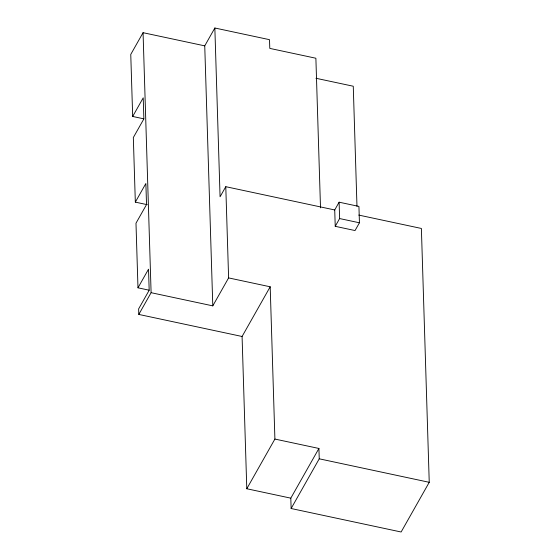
<?xml version="1.0" encoding="UTF-8"?>
<svg xmlns="http://www.w3.org/2000/svg" width="560" height="560" viewBox="0 0 560 560"><rect width="100%" height="100%" fill="white"/><g stroke="black" fill="none" stroke-linecap="round" stroke-linejoin="round"><path stroke-width="0.84" d="M320.509 207.865L315.882 58.24L269.787 48.391L269.514 39.676L214.851 28L204.743 45.857L143.059 32.69L130.76 54.425L132.678 116.459L143.787 118.832M132.678 116.459L143.22 97.825L143.871 118.902L133.329 137.536L135.331 202.132L147.287 204.687M135.331 202.132L145.873 183.498L146.524 204.582L135.982 223.216L137.984 287.812L149.086 290.185M137.984 287.812L148.526 269.178L149.177 290.255L138.635 308.889L138.803 314.433L242.081 336.483L270.193 286.79L228.606 277.907L212.793 305.865L151.102 292.691L138.803 314.433M334.726 209.958L335.23 226.324L355.047 230.552L359.436 222.789L358.932 206.423L339.115 202.188L334.726 209.958L225.785 186.69L220.073 196.784L214.851 28M335.23 226.324L339.619 218.554L339.115 202.188M274.904 439.061L318.92 448.462L290.808 498.155L246.792 488.754L274.904 439.061L270.193 286.79M358.771 215.089L421.386 228.459L429.24 482.307L401.128 532L291.13 508.515L319.242 458.815L318.92 448.462M315.952 78.267L353.262 86.233L356.979 206.283M339.619 218.554L359.436 222.789M319.242 458.815L429.24 482.307M290.808 498.155L291.13 508.515M242.081 336.483L246.792 488.754M225.785 186.69L228.606 277.907M204.743 45.857L212.793 305.865M143.059 32.69L151.102 292.691"/></g></svg>
